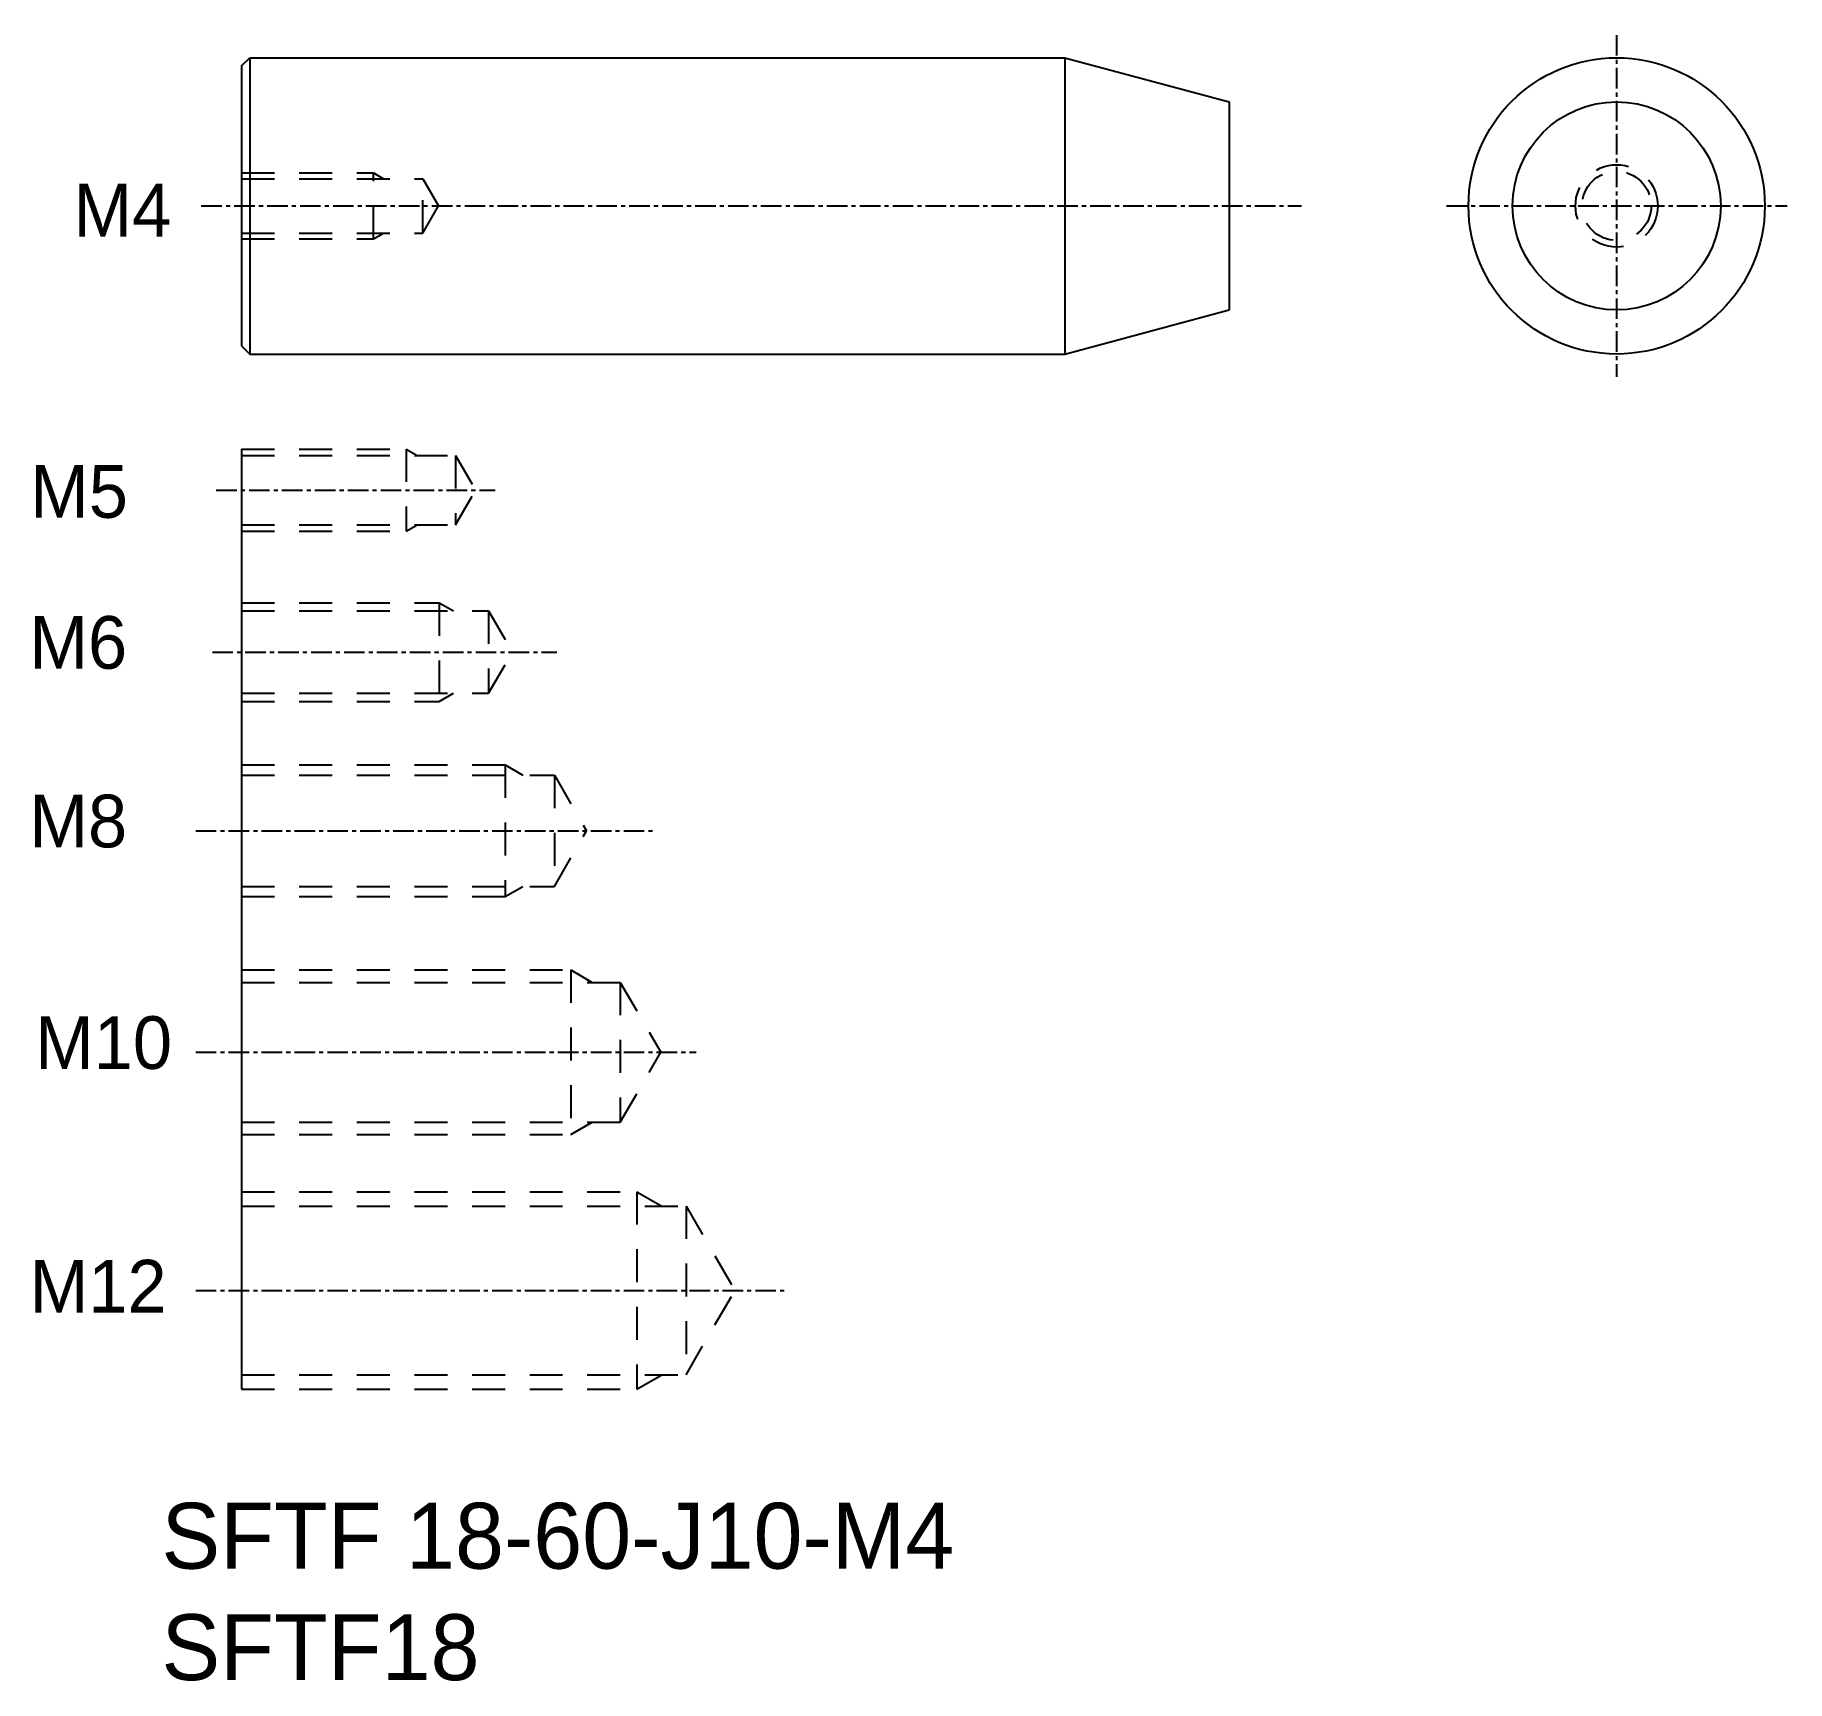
# Model space of a CAD drawing. Extents: x 321 to 427, y 108 to 208.
import ezdxf

# ---------------------------------------------------------------- set-up
doc = ezdxf.new("R2010")
doc.units = 0
doc.linetypes.add('CENTER', pattern=[2, 1.25, -0.25, 0.25, -0.25])
doc.linetypes.add('DASHED', pattern=[3.5, 2, -1.5])
doc.layers.get('0').update_dxf_attribs({"linetype": 'CONTINUOUS'})
doc.layers.add('CENTER', color=1, linetype='CENTER')

msp = doc.modelspace()

# ---------------------------------------------------------------- linework, layer by layer
at = {"color": 7, "linetype": 'CONTINUOUS'}
for p, q in [((333.15, 206.27), (333.65, 206.77)), ((333.65, 206.77), (383.15, 206.77)), ((333.65, 206.77), (333.65, 188.77)), ((383.15, 206.77), (383.15, 188.77)), ((383.15, 206.77), (393.15, 204.09)), ((333.15, 206.27), (333.15, 189.27)), ((393.15, 204.09), (393.15, 191.45)), ((383.15, 188.77), (393.15, 191.45)), ((333.15, 189.27), (333.65, 188.77)), ((333.65, 188.77), (383.15, 188.77)), ((333.15, 183), (333.15, 125.88))]:
    msp.add_line(p, q, dxfattribs=at)
at = {"color": 3, "linetype": 'DASHED'}
for p, q in [((333.15, 199.77), (341.15, 199.77)), ((333.15, 199.42), (344.15, 199.42)), ((341.15, 195.77), (341.15, 199.77)), ((341.15, 199.77), (341.76, 199.42)), ((344.15, 196.12), (344.15, 199.42)), ((344.15, 199.42), (345.11, 197.77)), ((344.15, 196.12), (345.11, 197.77)), ((333.15, 196.12), (344.15, 196.12)), ((341.15, 195.77), (341.76, 196.12)), ((333.15, 195.77), (341.15, 195.77)), ((333.15, 183), (343.15, 183)), ((333.15, 182.6), (346.15, 182.6)), ((343.15, 183), (343.15, 178)), ((343.15, 183), (343.76, 182.65)), ((346.15, 182.6), (346.15, 178.4)), ((346.15, 182.6), (347.37, 180.5)), ((346.15, 178.4), (347.37, 180.5)), ((333.15, 178.4), (346.15, 178.4)), ((333.15, 178), (343.15, 178)), ((343.15, 178), (343.76, 178.35)), ((333.15, 173.66), (345.15, 173.66)), ((345.15, 173.66), (345.15, 167.66)), ((345.15, 173.66), (346.02, 173.16)), ((333.15, 173.16), (348.15, 173.16)), ((348.15, 173.16), (348.15, 168.16)), ((348.15, 173.16), (349.6, 170.66)), ((348.15, 168.16), (349.6, 170.66)), ((333.15, 168.16), (348.15, 168.16)), ((333.15, 167.66), (345.15, 167.66)), ((345.15, 167.66), (346.02, 168.16)), ((333.15, 163.81), (349.15, 163.81)), ((333.15, 163.18), (352.15, 163.18)), ((349.15, 163.81), (349.15, 155.81)), ((349.15, 163.81), (350.24, 163.18)), ((352.15, 163.18), (352.15, 156.43)), ((352.15, 163.18), (354.1, 159.81)), ((352.15, 156.43), (354.1, 159.81)), ((333.15, 156.43), (352.15, 156.43)), ((333.15, 155.81), (349.15, 155.81)), ((349.15, 155.81), (350.24, 156.43)), ((333.15, 151.35), (353.15, 151.35)), ((353.15, 151.35), (353.15, 141.35)), ((353.15, 151.35), (354.45, 150.6)), ((333.15, 150.6), (356.15, 150.6)), ((356.15, 150.6), (358.61, 146.35)), ((356.15, 150.6), (356.15, 142.1)), ((356.15, 142.1), (358.61, 146.35)), ((333.15, 142.1), (356.15, 142.1)), ((353.15, 141.35), (354.45, 142.1)), ((333.15, 141.35), (353.15, 141.35)), ((333.15, 137.88), (357.15, 137.88)), ((357.15, 137.88), (357.15, 125.88)), ((357.15, 137.88), (358.67, 137.01)), ((333.15, 137.01), (360.15, 137.01)), ((360.15, 137.01), (360.15, 126.76)), ((360.15, 137.01), (363.11, 131.88)), ((360.15, 126.76), (363.11, 131.88)), ((333.15, 126.76), (360.15, 126.76)), ((357.15, 125.88), (358.67, 126.76)), ((333.15, 125.88), (357.15, 125.88))]:
    msp.add_line(p, q, dxfattribs=at)
at = {"color": 7, "linetype": 'CONTINUOUS'}
for radius in [9, 6.32]:
    msp.add_circle((416.68, 197.77), radius, dxfattribs=at)
at = {"color": 3, "linetype": 'DASHED'}
for radius in [2.5, 2.1]:
    msp.add_circle((416.68, 197.77), radius, dxfattribs=at)
at = {"layer": 'CENTER', "linetype": 'CENTER'}
for p, q in [((416.68, 208.15), (416.68, 187.39)), ((330.7, 197.77), (397.54, 197.77)), ((406.34, 197.77), (427.03, 197.77)), ((331.6, 180.5), (348.55, 180.5)), ((331.37, 170.66), (352.3, 170.66)), ((330.36, 159.81), (358.27, 159.81)), ((330.36, 146.35), (360.77, 146.35)), ((330.36, 131.88), (366.11, 131.88))]:
    msp.add_line(p, q, dxfattribs=at)

# ---------------------------------------------------------------- texts
at = {"color": 7, "linetype": 'CONTINUOUS'}
for s, height, p in [('M4', 3.2, (322.93, 195.91)), ('M5', 3.2, (320.3, 178.82)), ('M6', 3.2, (320.25, 169.65)), ('M8', 3.2, (320.25, 158.8)), ('M10', 3.2, (320.6, 145.34)), ('M12', 3.2, (320.27, 130.54)), ('SFTF 18-60-J10-M4', 4, (328.28, 114.98)), ('SFTF18', 4, (328.28, 108.21))]:
    msp.add_text(s, height=height, dxfattribs=at).set_placement(p)

doc.saveas('drawing.dxf')
